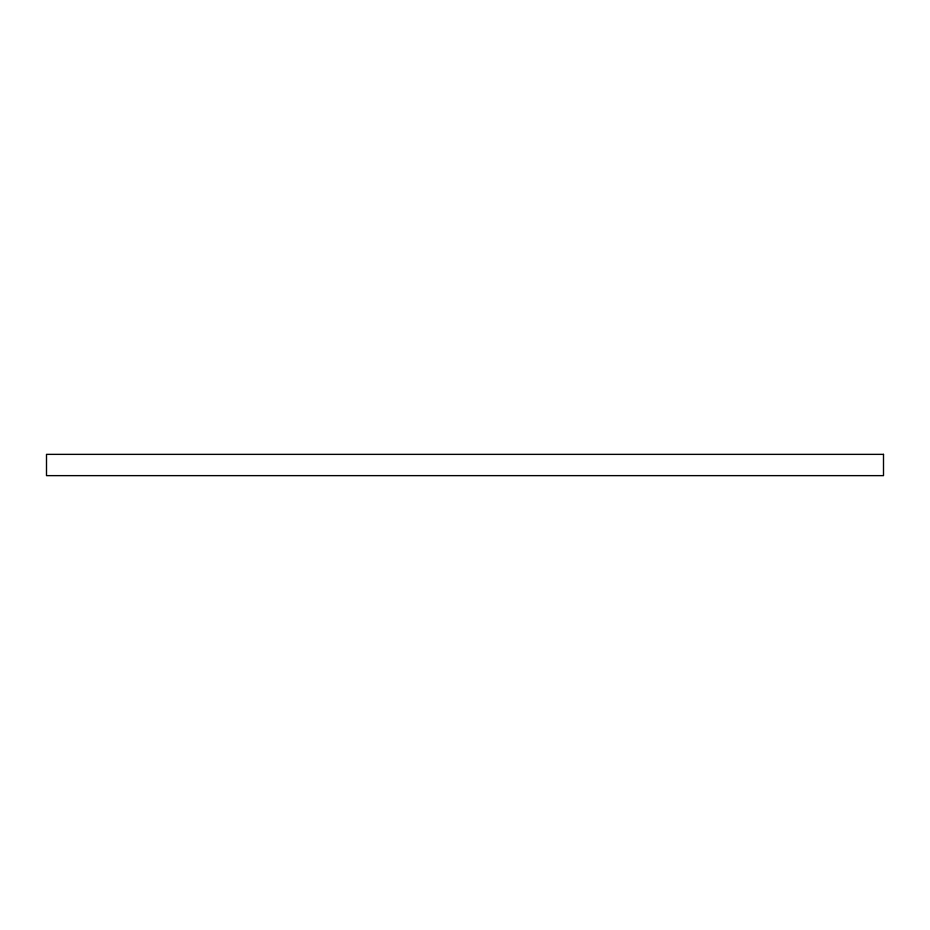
<?xml version="1.0" encoding="UTF-8"?>
<svg xmlns="http://www.w3.org/2000/svg" width="930" height="930" viewBox="0 0 930 930"><rect width="100%" height="100%" fill="white"/><g stroke="black" fill="none" stroke-linecap="round" stroke-linejoin="round"><path stroke-width="1.4" d="M883.5 454.363L46.5 454.363L46.5 475.637L883.5 475.637L883.5 454.363"/></g></svg>
